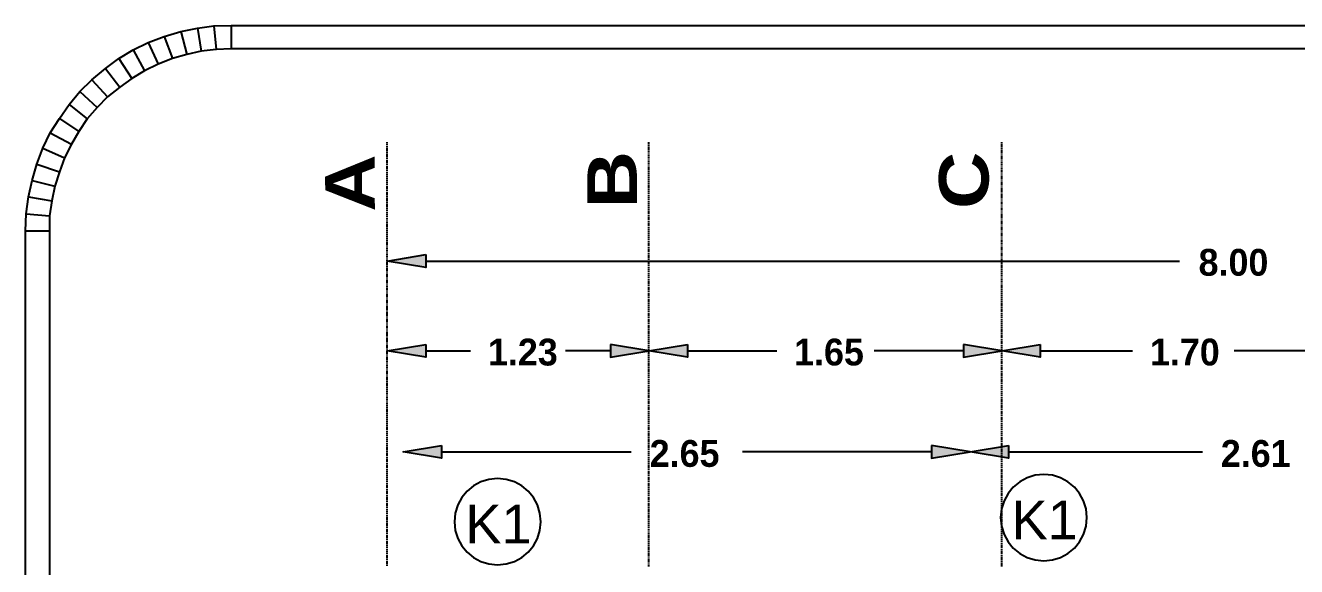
# Model space of a CAD drawing. Header units: metres. Extents: x 2.9 to 42.8, y 1.7 to 28.7.
# Drawn here: x 2.94 to 8.89, y 26.14 to 28.67 of the extents above; entities that cross this region are included whole.
import ezdxf

# ---------------------------------------------------------------- set-up
doc = ezdxf.new("R2010")
doc.units = ezdxf.units.M
for name, color, linetype in [('AMARILLO', 2, 'Continuous'), ('RELLENO_ROJO', 1, 'Continuous'), ('ROJO', 1, 'Continuous'), ('TEXTO', 7, 'Continuous')]:
    doc.layers.add(name, color=color, linetype=linetype)
doc.layers.add('RGB_000_184_184', color=7, linetype='Continuous', true_color=0x00b8b8)
doc.styles.add('Arial_Black', font='ariblk.ttf')
doc.styles.add('ArialMT', font='arial.ttf')
doc.styles.add('CityBlueprint', font='cityb___.ttf')

msp = doc.modelspace()

# ---------------------------------------------------------------- hatches: boundary and pattern name
at = {"layer": 'RELLENO_ROJO'}
h = msp.add_hatch(color=256, dxfattribs=at)
h.dxf.hatch_style = 1
h.paths.add_polyline_path([(4.8119, 27.6013), (4.8119, 27.5414), (4.632, 27.5713), (4.8119, 27.6013)])
h = msp.add_hatch(color=256, dxfattribs=at)
h.dxf.hatch_style = 1
h.paths.add_polyline_path([(4.8119, 27.1815), (4.8119, 27.1216), (4.632, 27.1515), (4.8119, 27.1815)])
h = msp.add_hatch(color=256, dxfattribs=at)
h.dxf.hatch_style = 1
h.paths.add_polyline_path([(5.6762, 27.1815), (5.6762, 27.1216), (5.8561, 27.1515), (5.6762, 27.1815)])
h = msp.add_hatch(color=256, dxfattribs=at)
h.dxf.hatch_style = 1
h.paths.add_polyline_path([(6.036, 27.1815), (6.036, 27.1216), (5.8561, 27.1515), (6.036, 27.1815)])
h = msp.add_hatch(color=256, dxfattribs=at)
h.dxf.hatch_style = 1
h.paths.add_polyline_path([(7.3272, 27.1815), (7.3272, 27.1216), (7.5071, 27.1515), (7.3272, 27.1815)])
h = msp.add_hatch(color=256, dxfattribs=at)
h.dxf.hatch_style = 1
h.paths.add_polyline_path([(7.687, 27.1815), (7.687, 27.1216), (7.5071, 27.1515), (7.687, 27.1815)])
h = msp.add_hatch(color=256, dxfattribs=at)
h.dxf.hatch_style = 1
h.paths.add_polyline_path([(4.886, 26.7088), (4.886, 26.6488), (4.7061, 26.6788), (4.886, 26.7088)])
h = msp.add_hatch(color=256, dxfattribs=at)
h.dxf.hatch_style = 1
h.paths.add_polyline_path([(7.179, 26.7088), (7.179, 26.6488), (7.3589, 26.6788), (7.179, 26.7088)])
h = msp.add_hatch(color=256, dxfattribs=at)
h.dxf.hatch_style = 1
h.paths.add_polyline_path([(7.5389, 26.7088), (7.5389, 26.6488), (7.3589, 26.6788), (7.5389, 26.7088)])

# ---------------------------------------------------------------- linework, layer by layer
at = {"layer": 'AMARILLO', "lineweight": -3}
for points in [[(4.632, 28.1217), (4.632, 28.127)], [(4.632, 28.1129), (4.632, 28.1182)], [(4.632, 28.104), (4.632, 28.1093)], [(4.632, 28.0935), (4.632, 28.1005)], [(4.632, 28.0846), (4.632, 28.0917)], [(4.632, 28.0758), (4.632, 28.0811)], [(5.8561, 28.1199), (5.8561, 28.127)], [(5.8561, 28.1111), (5.8561, 28.1164)], [(5.8561, 28.1005), (5.8561, 28.1076)], [(5.8561, 28.0917), (5.8561, 28.0987)], [(5.8561, 28.0829), (5.8561, 28.0882)], [(5.8561, 28.0741), (5.8561, 28.0793)], [(7.5071, 28.1217), (7.5071, 28.127)], [(7.5071, 28.1111), (7.5071, 28.1182)], [(7.5071, 28.1023), (7.5071, 28.1093)], [(7.5071, 28.0935), (7.5071, 28.0987)], [(7.5071, 28.0829), (7.5071, 28.0899)], [(7.5071, 28.0741), (7.5071, 28.0811)], [(4.632, 28.0652), (4.632, 28.0723)], [(4.632, 28.0564), (4.632, 28.0635)], [(4.632, 28.0476), (4.632, 28.0529)], [(4.632, 28.037), (4.632, 28.0441)], [(4.632, 28.0282), (4.632, 28.0353)], [(4.632, 28.0194), (4.632, 28.0247)], [(4.632, 28.0088), (4.632, 28.0158)], [(5.8561, 28.0635), (5.8561, 28.0705)], [(5.8561, 28.0547), (5.8561, 28.0599)], [(5.8561, 28.0458), (5.8561, 28.0511)], [(5.8561, 28.0353), (5.8561, 28.0423)], [(5.8561, 28.0264), (5.8561, 28.0317)], [(5.8561, 28.0176), (5.8561, 28.0229)], [(7.5071, 28.0652), (7.5071, 28.0705)], [(7.5071, 28.0547), (7.5071, 28.0617)], [(7.5071, 28.0458), (7.5071, 28.0529)], [(7.5071, 28.037), (7.5071, 28.0423)], [(7.5071, 28.0282), (7.5071, 28.0335)], [(7.5071, 28.0176), (7.5071, 28.0247)], [(4.632, 28), (4.632, 28.007)], [(4.632, 27.9912), (4.632, 27.9964)], [(4.632, 27.9823), (4.632, 27.9876)], [(4.632, 27.9718), (4.632, 27.9788)], [(4.632, 27.9629), (4.632, 27.9682)], [(4.632, 27.9541), (4.632, 27.9594)], [(5.8561, 28.007), (5.8561, 28.0141)], [(5.8561, 27.9982), (5.8561, 28.0053)], [(5.8561, 27.9894), (5.8561, 27.9947)], [(5.8561, 27.9788), (5.8561, 27.9859)], [(5.8561, 27.97), (5.8561, 27.977)], [(5.8561, 27.9612), (5.8561, 27.9665)], [(5.8561, 27.9506), (5.8561, 27.9576)], [(7.5071, 28.0088), (7.5071, 28.0141)], [(7.5071, 28), (7.5071, 28.0053)], [(7.5071, 27.9894), (7.5071, 27.9964)], [(7.5071, 27.9806), (7.5071, 27.9859)], [(7.5071, 27.9718), (7.5071, 27.977)], [(7.5071, 27.9612), (7.5071, 27.9682)], [(7.5071, 27.9523), (7.5071, 27.9594)], [(4.632, 27.9435), (4.632, 27.9506)], [(4.632, 27.9347), (4.632, 27.94)], [(4.632, 27.9259), (4.632, 27.9312)], [(4.632, 27.9153), (4.632, 27.9224)], [(4.632, 27.9065), (4.632, 27.9135)], [(4.632, 27.8977), (4.632, 27.903)], [(5.8561, 27.9418), (5.8561, 27.9488)], [(5.8561, 27.9329), (5.8561, 27.9382)], [(5.8561, 27.9224), (5.8561, 27.9294)], [(5.8561, 27.9135), (5.8561, 27.9206)], [(5.8561, 27.9047), (5.8561, 27.91)], [(5.8561, 27.8959), (5.8561, 27.9012)], [(7.5071, 27.9435), (7.5071, 27.9488)], [(7.5071, 27.9329), (7.5071, 27.94)], [(7.5071, 27.9241), (7.5071, 27.9312)], [(7.5071, 27.9153), (7.5071, 27.9206)], [(7.5071, 27.9047), (7.5071, 27.9118)], [(7.5071, 27.8959), (7.5071, 27.903)], [(4.632, 27.8871), (4.632, 27.8941)], [(4.632, 27.8783), (4.632, 27.8853)], [(4.632, 27.8694), (4.632, 27.8747)], [(4.632, 27.8589), (4.632, 27.8659)], [(4.632, 27.85), (4.632, 27.8571)], [(4.632, 27.8412), (4.632, 27.8465)], [(4.632, 27.8306), (4.632, 27.8377)], [(5.8561, 27.8853), (5.8561, 27.8924)], [(5.8561, 27.8765), (5.8561, 27.8818)], [(5.8561, 27.8677), (5.8561, 27.873)], [(5.8561, 27.8571), (5.8561, 27.8642)], [(5.8561, 27.8483), (5.8561, 27.8536)], [(5.8561, 27.8395), (5.8561, 27.8447)], [(7.5071, 27.8871), (7.5071, 27.8924)], [(7.5071, 27.8765), (7.5071, 27.8836)], [(7.5071, 27.8677), (7.5071, 27.8747)], [(7.5071, 27.8589), (7.5071, 27.8642)], [(7.5071, 27.85), (7.5071, 27.8553)], [(7.5071, 27.8395), (7.5071, 27.8465)], [(4.632, 27.8218), (4.632, 27.8289)], [(4.632, 27.813), (4.632, 27.8183)], [(4.632, 27.8042), (4.632, 27.8095)], [(4.632, 27.7936), (4.632, 27.8007)], [(4.632, 27.7848), (4.632, 27.7901)], [(4.632, 27.776), (4.632, 27.7812)], [(5.8561, 27.8289), (5.8561, 27.8359)], [(5.8561, 27.8201), (5.8561, 27.8271)], [(5.8561, 27.8112), (5.8561, 27.8165)], [(5.8561, 27.8007), (5.8561, 27.8077)], [(5.8561, 27.7918), (5.8561, 27.7989)], [(5.8561, 27.783), (5.8561, 27.7883)], [(5.8561, 27.7724), (5.8561, 27.7795)], [(7.5071, 27.8306), (7.5071, 27.8359)], [(7.5071, 27.8218), (7.5071, 27.8271)], [(7.5071, 27.8112), (7.5071, 27.8183)], [(7.5071, 27.8024), (7.5071, 27.8077)], [(7.5071, 27.7936), (7.5071, 27.7989)], [(7.5071, 27.783), (7.5071, 27.7901)], [(7.5071, 27.7742), (7.5071, 27.7812)], [(4.632, 27.7654), (4.632, 27.7724)], [(4.632, 27.7566), (4.632, 27.7618)], [(4.632, 27.7477), (4.632, 27.753)], [(4.632, 27.7372), (4.632, 27.7442)], [(4.632, 27.7283), (4.632, 27.7354)], [(4.632, 27.7195), (4.632, 27.7248)], [(5.8561, 27.7636), (5.8561, 27.7707)], [(5.8561, 27.7548), (5.8561, 27.7601)], [(5.8561, 27.7442), (5.8561, 27.7513)], [(5.8561, 27.7354), (5.8561, 27.7424)], [(5.8561, 27.7266), (5.8561, 27.7319)], [(5.8561, 27.7178), (5.8561, 27.723)], [(7.5071, 27.7654), (7.5071, 27.7707)], [(7.5071, 27.7548), (7.5071, 27.7618)], [(7.5071, 27.746), (7.5071, 27.753)], [(7.5071, 27.7372), (7.5071, 27.7424)], [(7.5071, 27.7266), (7.5071, 27.7336)], [(7.5071, 27.7178), (7.5071, 27.7248)], [(4.632, 27.7089), (4.632, 27.716)], [(4.632, 27.7001), (4.632, 27.7072)], [(4.632, 27.6913), (4.632, 27.6966)], [(4.632, 27.6807), (4.632, 27.6878)], [(4.632, 27.6719), (4.632, 27.6789)], [(4.632, 27.6631), (4.632, 27.6684)], [(4.632, 27.6525), (4.632, 27.6595)], [(5.8561, 27.7072), (5.8561, 27.7142)], [(5.8561, 27.6983), (5.8561, 27.7036)], [(5.8561, 27.6895), (5.8561, 27.6948)], [(5.8561, 27.6789), (5.8561, 27.686)], [(5.8561, 27.6701), (5.8561, 27.6754)], [(5.8561, 27.6613), (5.8561, 27.6666)], [(5.8561, 27.6507), (5.8561, 27.6578)], [(7.5071, 27.7089), (7.5071, 27.7142)], [(7.5071, 27.6983), (7.5071, 27.7054)], [(7.5071, 27.6895), (7.5071, 27.6966)], [(7.5071, 27.6807), (7.5071, 27.686)], [(7.5071, 27.6719), (7.5071, 27.6772)], [(7.5071, 27.6613), (7.5071, 27.6684)], [(7.5071, 27.6525), (7.5071, 27.6578)], [(4.632, 27.6437), (4.632, 27.6507)], [(4.632, 27.6348), (4.632, 27.6401)], [(4.632, 27.626), (4.632, 27.6313)], [(4.632, 27.6154), (4.632, 27.6225)], [(4.632, 27.6066), (4.632, 27.6119)], [(4.632, 27.5978), (4.632, 27.6031)], [(5.8561, 27.6419), (5.8561, 27.649)], [(5.8561, 27.6331), (5.8561, 27.6384)], [(5.8561, 27.6225), (5.8561, 27.6296)], [(5.8561, 27.6137), (5.8561, 27.6207)], [(5.8561, 27.6049), (5.8561, 27.6102)], [(5.8561, 27.5943), (5.8561, 27.6013)], [(7.5071, 27.6437), (7.5071, 27.649)], [(7.5071, 27.6331), (7.5071, 27.6401)], [(7.5071, 27.6243), (7.5071, 27.6313)], [(7.5071, 27.6154), (7.5071, 27.6207)], [(7.5071, 27.6049), (7.5071, 27.6119)], [(7.5071, 27.596), (7.5071, 27.6031)], [(4.632, 27.5872), (4.632, 27.5943)], [(4.632, 27.5784), (4.632, 27.5837)], [(4.632, 27.5696), (4.632, 27.5749)], [(4.632, 27.559), (4.632, 27.5661)], [(4.632, 27.5502), (4.632, 27.5572)], [(4.632, 27.5414), (4.632, 27.5467)], [(5.8561, 27.5855), (5.8561, 27.5925)], [(5.8561, 27.5766), (5.8561, 27.5819)], [(5.8561, 27.5661), (5.8561, 27.5731)], [(5.8561, 27.5572), (5.8561, 27.5643)], [(5.8561, 27.5484), (5.8561, 27.5537)], [(5.8561, 27.5396), (5.8561, 27.5449)], [(7.5071, 27.5872), (7.5071, 27.5925)], [(7.5071, 27.5766), (7.5071, 27.5837)], [(7.5071, 27.5678), (7.5071, 27.5749)], [(7.5071, 27.559), (7.5071, 27.5643)], [(7.5071, 27.5484), (7.5071, 27.5555)], [(7.5071, 27.5396), (7.5071, 27.5467)], [(4.632, 27.5308), (4.632, 27.5378)], [(4.632, 27.522), (4.632, 27.529)], [(4.632, 27.5131), (4.632, 27.5184)], [(4.632, 27.5026), (4.632, 27.5096)], [(4.632, 27.4937), (4.632, 27.5008)], [(4.632, 27.4849), (4.632, 27.4902)], [(4.632, 27.4743), (4.632, 27.4814)], [(5.8561, 27.529), (5.8561, 27.5361)], [(5.8561, 27.5202), (5.8561, 27.5255)], [(5.8561, 27.5114), (5.8561, 27.5167)], [(5.8561, 27.5008), (5.8561, 27.5078)], [(5.8561, 27.492), (5.8561, 27.4973)], [(5.8561, 27.4832), (5.8561, 27.4884)], [(5.8561, 27.4726), (5.8561, 27.4796)], [(7.5071, 27.5308), (7.5071, 27.5361)], [(7.5071, 27.5202), (7.5071, 27.5272)], [(7.5071, 27.5114), (7.5071, 27.5184)], [(7.5071, 27.5026), (7.5071, 27.5078)], [(7.5071, 27.4937), (7.5071, 27.499)], [(7.5071, 27.4832), (7.5071, 27.4902)], [(7.5071, 27.4743), (7.5071, 27.4796)], [(4.632, 27.4655), (4.632, 27.4726)], [(4.632, 27.4567), (4.632, 27.462)], [(4.632, 27.4479), (4.632, 27.4532)], [(4.632, 27.4373), (4.632, 27.4443)], [(4.632, 27.4285), (4.632, 27.4338)], [(4.632, 27.4197), (4.632, 27.4249)], [(5.8561, 27.4637), (5.8561, 27.4708)], [(5.8561, 27.4549), (5.8561, 27.4602)], [(5.8561, 27.4443), (5.8561, 27.4514)], [(5.8561, 27.4355), (5.8561, 27.4426)], [(5.8561, 27.4267), (5.8561, 27.432)], [(5.8561, 27.4161), (5.8561, 27.4232)], [(7.5071, 27.4655), (7.5071, 27.4708)], [(7.5071, 27.4549), (7.5071, 27.462)], [(7.5071, 27.4461), (7.5071, 27.4532)], [(7.5071, 27.4373), (7.5071, 27.4426)], [(7.5071, 27.4267), (7.5071, 27.4338)], [(7.5071, 27.4179), (7.5071, 27.4249)], [(4.632, 27.4091), (4.632, 27.4161)], [(4.632, 27.4003), (4.632, 27.4073)], [(4.632, 27.3914), (4.632, 27.3967)], [(4.632, 27.3808), (4.632, 27.3879)], [(4.632, 27.372), (4.632, 27.3791)], [(4.632, 27.3632), (4.632, 27.3685)], [(5.8561, 27.4073), (5.8561, 27.4144)], [(5.8561, 27.3985), (5.8561, 27.4038)], [(5.8561, 27.3879), (5.8561, 27.395)], [(5.8561, 27.3791), (5.8561, 27.3861)], [(5.8561, 27.3703), (5.8561, 27.3756)], [(5.8561, 27.3614), (5.8561, 27.3667)], [(7.5071, 27.4091), (7.5071, 27.4144)], [(7.5071, 27.3985), (7.5071, 27.4055)], [(7.5071, 27.3897), (7.5071, 27.3967)], [(7.5071, 27.3808), (7.5071, 27.3861)], [(7.5071, 27.3703), (7.5071, 27.3773)], [(7.5071, 27.3614), (7.5071, 27.3685)], [(4.632, 27.3526), (4.632, 27.3597)], [(4.632, 27.3438), (4.632, 27.3509)], [(4.632, 27.335), (4.632, 27.3403)], [(4.632, 27.3244), (4.632, 27.3315)], [(4.632, 27.3156), (4.632, 27.3226)], [(4.632, 27.3068), (4.632, 27.3121)], [(4.632, 27.2962), (4.632, 27.3032)], [(5.8561, 27.3509), (5.8561, 27.3579)], [(5.8561, 27.342), (5.8561, 27.3473)], [(5.8561, 27.3332), (5.8561, 27.3385)], [(5.8561, 27.3226), (5.8561, 27.3297)], [(5.8561, 27.3138), (5.8561, 27.3209)], [(5.8561, 27.305), (5.8561, 27.3103)], [(5.8561, 27.2944), (5.8561, 27.3015)], [(7.5071, 27.3526), (7.5071, 27.3579)], [(7.5071, 27.342), (7.5071, 27.3491)], [(7.5071, 27.3332), (7.5071, 27.3403)], [(7.5071, 27.3244), (7.5071, 27.3297)], [(7.5071, 27.3156), (7.5071, 27.3209)], [(7.5071, 27.305), (7.5071, 27.3121)], [(7.5071, 27.2962), (7.5071, 27.3015)], [(4.632, 27.2874), (4.632, 27.2944)], [(4.632, 27.2785), (4.632, 27.2838)], [(4.632, 27.2697), (4.632, 27.275)], [(4.632, 27.2591), (4.632, 27.2662)], [(4.632, 27.2503), (4.632, 27.2556)], [(4.632, 27.2415), (4.632, 27.2468)], [(5.8561, 27.2856), (5.8561, 27.2927)], [(5.8561, 27.2768), (5.8561, 27.2821)], [(5.8561, 27.2662), (5.8561, 27.2733)], [(5.8561, 27.2574), (5.8561, 27.2644)], [(5.8561, 27.2486), (5.8561, 27.2538)], [(5.8561, 27.238), (5.8561, 27.245)], [(7.5071, 27.2874), (7.5071, 27.2927)], [(7.5071, 27.2768), (7.5071, 27.2838)], [(7.5071, 27.268), (7.5071, 27.275)], [(7.5071, 27.2591), (7.5071, 27.2644)], [(7.5071, 27.2486), (7.5071, 27.2556)], [(7.5071, 27.2397), (7.5071, 27.2468)], [(4.632, 27.2309), (4.632, 27.238)], [(4.632, 27.2221), (4.632, 27.2292)], [(4.632, 27.2133), (4.632, 27.2186)], [(4.632, 27.2027), (4.632, 27.2097)], [(4.632, 27.1939), (4.632, 27.2009)], [(4.632, 27.1851), (4.632, 27.1903)], [(5.8561, 27.2292), (5.8561, 27.2362)], [(5.8561, 27.2203), (5.8561, 27.2256)], [(5.8561, 27.2097), (5.8561, 27.2168)], [(5.8561, 27.2009), (5.8561, 27.208)], [(5.8561, 27.1921), (5.8561, 27.1974)], [(5.8561, 27.1833), (5.8561, 27.1886)], [(7.5071, 27.2309), (7.5071, 27.2362)], [(7.5071, 27.2203), (7.5071, 27.2274)], [(7.5071, 27.2115), (7.5071, 27.2186)], [(7.5071, 27.2027), (7.5071, 27.208)], [(7.5071, 27.1921), (7.5071, 27.1992)], [(7.5071, 27.1833), (7.5071, 27.1903)], [(4.632, 27.1745), (4.632, 27.1815)], [(4.632, 27.1657), (4.632, 27.1727)], [(4.632, 27.1568), (4.632, 27.1621)], [(4.632, 27.1462), (4.632, 27.1533)], [(4.632, 27.1374), (4.632, 27.1445)], [(4.632, 27.1286), (4.632, 27.1339)], [(4.632, 27.118), (4.632, 27.1251)], [(5.8561, 27.1727), (5.8561, 27.1798)], [(5.8561, 27.1639), (5.8561, 27.1692)], [(5.8561, 27.1551), (5.8561, 27.1604)], [(5.8561, 27.1445), (5.8561, 27.1515)], [(5.8561, 27.1357), (5.8561, 27.1427)], [(5.8561, 27.1268), (5.8561, 27.1321)], [(5.8561, 27.1163), (5.8561, 27.1233)], [(7.5071, 27.1745), (7.5071, 27.1798)], [(7.5071, 27.1657), (7.5071, 27.1709)], [(7.5071, 27.1551), (7.5071, 27.1621)], [(7.5071, 27.1462), (7.5071, 27.1515)], [(7.5071, 27.1374), (7.5071, 27.1427)], [(7.5071, 27.1268), (7.5071, 27.1339)], [(7.5071, 27.118), (7.5071, 27.1233)], [(4.632, 27.1092), (4.632, 27.1163)], [(4.632, 27.1004), (4.632, 27.1057)], [(4.632, 27.0916), (4.632, 27.0969)], [(4.632, 27.081), (4.632, 27.088)], [(4.632, 27.0722), (4.632, 27.0775)], [(4.632, 27.0633), (4.632, 27.0686)], [(5.8561, 27.1074), (5.8561, 27.1145)], [(5.8561, 27.0986), (5.8561, 27.1039)], [(5.8561, 27.088), (5.8561, 27.0951)], [(5.8561, 27.0792), (5.8561, 27.0863)], [(5.8561, 27.0704), (5.8561, 27.0757)], [(5.8561, 27.0598), (5.8561, 27.0669)], [(7.5071, 27.1092), (7.5071, 27.1145)], [(7.5071, 27.0986), (7.5071, 27.1057)], [(7.5071, 27.0898), (7.5071, 27.0969)], [(7.5071, 27.081), (7.5071, 27.0863)], [(7.5071, 27.0704), (7.5071, 27.0775)], [(7.5071, 27.0616), (7.5071, 27.0686)], [(4.632, 27.0528), (4.632, 27.0598)], [(4.632, 27.0439), (4.632, 27.051)], [(4.632, 27.0351), (4.632, 27.0404)], [(4.632, 27.0245), (4.632, 27.0316)], [(4.632, 27.0157), (4.632, 27.0228)], [(4.632, 27.0069), (4.632, 27.0122)], [(4.632, 26.9963), (4.632, 27.0034)], [(5.8561, 27.051), (5.8561, 27.0581)], [(5.8561, 27.0422), (5.8561, 27.0475)], [(5.8561, 27.0334), (5.8561, 27.0387)], [(5.8561, 27.0228), (5.8561, 27.0298)], [(5.8561, 27.014), (5.8561, 27.0193)], [(5.8561, 27.0051), (5.8561, 27.0104)], [(7.5071, 27.0528), (7.5071, 27.0581)], [(7.5071, 27.0422), (7.5071, 27.0492)], [(7.5071, 27.0334), (7.5071, 27.0404)], [(7.5071, 27.0245), (7.5071, 27.0298)], [(7.5071, 27.014), (7.5071, 27.021)], [(7.5071, 27.0051), (7.5071, 27.0122)], [(4.632, 26.9875), (4.632, 26.9946)], [(4.632, 26.9787), (4.632, 26.984)], [(4.632, 26.9681), (4.632, 26.9752)], [(4.632, 26.9593), (4.632, 26.9663)], [(4.632, 26.9505), (4.632, 26.9558)], [(4.632, 26.9416), (4.632, 26.9469)], [(5.8561, 26.9946), (5.8561, 27.0016)], [(5.8561, 26.9857), (5.8561, 26.991)], [(5.8561, 26.9769), (5.8561, 26.9822)], [(5.8561, 26.9663), (5.8561, 26.9734)], [(5.8561, 26.9575), (5.8561, 26.9646)], [(5.8561, 26.9487), (5.8561, 26.954)], [(5.8561, 26.9381), (5.8561, 26.9452)], [(7.5071, 26.9963), (7.5071, 27.0016)], [(7.5071, 26.9875), (7.5071, 26.9928)], [(7.5071, 26.9769), (7.5071, 26.984)], [(7.5071, 26.9681), (7.5071, 26.9734)], [(7.5071, 26.9593), (7.5071, 26.9646)], [(7.5071, 26.9487), (7.5071, 26.9558)], [(7.5071, 26.9399), (7.5071, 26.9452)], [(4.632, 26.9311), (4.632, 26.9381)], [(4.632, 26.9222), (4.632, 26.9275)], [(4.632, 26.9134), (4.632, 26.9187)], [(4.632, 26.9028), (4.632, 26.9099)], [(4.632, 26.894), (4.632, 26.8993)], [(4.632, 26.8852), (4.632, 26.8905)], [(5.8561, 26.9293), (5.8561, 26.9363)], [(5.8561, 26.9205), (5.8561, 26.9258)], [(5.8561, 26.9099), (5.8561, 26.9169)], [(5.8561, 26.9011), (5.8561, 26.9081)], [(5.8561, 26.8922), (5.8561, 26.8975)], [(5.8561, 26.8817), (5.8561, 26.8887)], [(7.5071, 26.9311), (7.5071, 26.9363)], [(7.5071, 26.9205), (7.5071, 26.9275)], [(7.5071, 26.9117), (7.5071, 26.9187)], [(7.5071, 26.9028), (7.5071, 26.9081)], [(7.5071, 26.8922), (7.5071, 26.8993)], [(7.5071, 26.8834), (7.5071, 26.8905)], [(4.632, 26.8746), (4.632, 26.8817)], [(4.632, 26.8658), (4.632, 26.8728)], [(4.632, 26.857), (4.632, 26.8623)], [(4.632, 26.8464), (4.632, 26.8534)], [(4.632, 26.8376), (4.632, 26.8446)], [(4.632, 26.8287), (4.632, 26.834)], [(4.632, 26.8182), (4.632, 26.8252)], [(5.8561, 26.8728), (5.8561, 26.8799)], [(5.8561, 26.864), (5.8561, 26.8693)], [(5.8561, 26.8552), (5.8561, 26.8605)], [(5.8561, 26.8446), (5.8561, 26.8517)], [(5.8561, 26.8358), (5.8561, 26.8411)], [(5.8561, 26.827), (5.8561, 26.8323)], [(7.5071, 26.8746), (7.5071, 26.8799)], [(7.5071, 26.864), (7.5071, 26.8711)], [(7.5071, 26.8552), (7.5071, 26.8623)], [(7.5071, 26.8464), (7.5071, 26.8517)], [(7.5071, 26.8358), (7.5071, 26.8429)], [(7.5071, 26.827), (7.5071, 26.834)], [(4.632, 26.8093), (4.632, 26.8164)], [(4.632, 26.8005), (4.632, 26.8058)], [(4.632, 26.7899), (4.632, 26.797)], [(4.632, 26.7811), (4.632, 26.7882)], [(4.632, 26.7723), (4.632, 26.7776)], [(4.632, 26.7635), (4.632, 26.7688)], [(5.8561, 26.8164), (5.8561, 26.8235)], [(5.8561, 26.8076), (5.8561, 26.8129)], [(5.8561, 26.7988), (5.8561, 26.8041)], [(5.8561, 26.7882), (5.8561, 26.7952)], [(5.8561, 26.7794), (5.8561, 26.7864)], [(5.8561, 26.7705), (5.8561, 26.7758)], [(5.8561, 26.76), (5.8561, 26.767)], [(7.5071, 26.8182), (7.5071, 26.8235)], [(7.5071, 26.8093), (7.5071, 26.8146)], [(7.5071, 26.7988), (7.5071, 26.8058)], [(7.5071, 26.7899), (7.5071, 26.7952)], [(7.5071, 26.7811), (7.5071, 26.7864)], [(7.5071, 26.7705), (7.5071, 26.7776)], [(7.5071, 26.7617), (7.5071, 26.767)], [(4.632, 26.7529), (4.632, 26.76)], [(4.632, 26.7441), (4.632, 26.7494)], [(4.632, 26.7353), (4.632, 26.7406)], [(4.632, 26.7247), (4.632, 26.7317)], [(4.632, 26.7159), (4.632, 26.7212)], [(4.632, 26.707), (4.632, 26.7123)], [(5.8561, 26.7511), (5.8561, 26.7582)], [(5.8561, 26.7423), (5.8561, 26.7476)], [(5.8561, 26.7317), (5.8561, 26.7388)], [(5.8561, 26.7229), (5.8561, 26.73)], [(5.8561, 26.7141), (5.8561, 26.7194)], [(5.8561, 26.7035), (5.8561, 26.7106)], [(7.5071, 26.7529), (7.5071, 26.7582)], [(7.5071, 26.7423), (7.5071, 26.7494)], [(7.5071, 26.7335), (7.5071, 26.7406)], [(7.5071, 26.7247), (7.5071, 26.73)], [(7.5071, 26.7141), (7.5071, 26.7212)], [(7.5071, 26.7053), (7.5071, 26.7123)], [(4.632, 26.6965), (4.632, 26.7035)], [(4.632, 26.6876), (4.632, 26.6947)], [(4.632, 26.6788), (4.632, 26.6841)], [(4.632, 26.6682), (4.632, 26.6753)], [(4.632, 26.6594), (4.632, 26.6665)], [(4.632, 26.6506), (4.632, 26.6559)], [(4.632, 26.64), (4.632, 26.6471)], [(5.8561, 26.6947), (5.8561, 26.7018)], [(5.8561, 26.6859), (5.8561, 26.6912)], [(5.8561, 26.6771), (5.8561, 26.6823)], [(5.8561, 26.6665), (5.8561, 26.6735)], [(5.8561, 26.6577), (5.8561, 26.6629)], [(5.8561, 26.6488), (5.8561, 26.6541)], [(7.5071, 26.6965), (7.5071, 26.7018)], [(7.5071, 26.6859), (7.5071, 26.6929)], [(7.5071, 26.6771), (7.5071, 26.6841)], [(7.5071, 26.6682), (7.5071, 26.6735)], [(7.5071, 26.6577), (7.5071, 26.6647)], [(7.5071, 26.6488), (7.5071, 26.6559)], [(4.632, 26.6312), (4.632, 26.6383)], [(4.632, 26.6224), (4.632, 26.6277)], [(4.632, 26.6118), (4.632, 26.6188)], [(4.632, 26.603), (4.632, 26.61)], [(4.632, 26.5942), (4.632, 26.5994)], [(4.632, 26.5853), (4.632, 26.5906)], [(5.8561, 26.6383), (5.8561, 26.6453)], [(5.8561, 26.6294), (5.8561, 26.6347)], [(5.8561, 26.6206), (5.8561, 26.6259)], [(5.8561, 26.61), (5.8561, 26.6171)], [(5.8561, 26.6012), (5.8561, 26.6083)], [(5.8561, 26.5924), (5.8561, 26.5977)], [(5.8561, 26.5818), (5.8561, 26.5889)], [(7.5071, 26.64), (7.5071, 26.6453)], [(7.5071, 26.6312), (7.5071, 26.6365)], [(7.5071, 26.6206), (7.5071, 26.6277)], [(7.5071, 26.6118), (7.5071, 26.6171)], [(7.5071, 26.603), (7.5071, 26.6083)], [(7.5071, 26.5924), (7.5071, 26.5994)], [(7.5071, 26.5836), (7.5071, 26.5906)], [(4.632, 26.5747), (4.632, 26.5818)], [(4.632, 26.5659), (4.632, 26.5712)], [(4.632, 26.5571), (4.632, 26.5624)], [(4.632, 26.5465), (4.632, 26.5536)], [(4.632, 26.5377), (4.632, 26.543)], [(4.632, 26.5289), (4.632, 26.5342)], [(5.8561, 26.573), (5.8561, 26.58)], [(5.8561, 26.5642), (5.8561, 26.5695)], [(5.8561, 26.5536), (5.8561, 26.5606)], [(5.8561, 26.5448), (5.8561, 26.5518)], [(5.8561, 26.5359), (5.8561, 26.5412)], [(5.8561, 26.5254), (5.8561, 26.5324)], [(7.5071, 26.5747), (7.5071, 26.58)], [(7.5071, 26.5642), (7.5071, 26.5712)], [(7.5071, 26.5553), (7.5071, 26.5624)], [(7.5071, 26.5465), (7.5071, 26.5518)], [(7.5071, 26.5359), (7.5071, 26.543)], [(7.5071, 26.5271), (7.5071, 26.5342)], [(4.632, 26.5183), (4.632, 26.5254)], [(4.632, 26.5095), (4.632, 26.5165)], [(4.632, 26.5007), (4.632, 26.506)], [(4.632, 26.4901), (4.632, 26.4971)], [(4.632, 26.4813), (4.632, 26.4883)], [(4.632, 26.4724), (4.632, 26.4777)], [(4.632, 26.4619), (4.632, 26.4689)], [(5.8561, 26.5165), (5.8561, 26.5236)], [(5.8561, 26.5077), (5.8561, 26.513)], [(5.8561, 26.4989), (5.8561, 26.5042)], [(5.8561, 26.4883), (5.8561, 26.4954)], [(5.8561, 26.4795), (5.8561, 26.4848)], [(5.8561, 26.4707), (5.8561, 26.476)], [(7.5071, 26.5183), (7.5071, 26.5236)], [(7.5071, 26.5077), (7.5071, 26.5148)], [(7.5071, 26.4989), (7.5071, 26.506)], [(7.5071, 26.4901), (7.5071, 26.4954)], [(7.5071, 26.4795), (7.5071, 26.4866)], [(7.5071, 26.4707), (7.5071, 26.4777)], [(4.632, 26.453), (4.632, 26.4601)], [(4.632, 26.4442), (4.632, 26.4495)], [(4.632, 26.4336), (4.632, 26.4407)], [(4.632, 26.4248), (4.632, 26.4319)], [(4.632, 26.416), (4.632, 26.4213)], [(4.632, 26.4072), (4.632, 26.4125)], [(5.8561, 26.4601), (5.8561, 26.4672)], [(5.8561, 26.4513), (5.8561, 26.4583)], [(5.8561, 26.4425), (5.8561, 26.4478)], [(5.8561, 26.4319), (5.8561, 26.4389)], [(5.8561, 26.4231), (5.8561, 26.4301)], [(5.8561, 26.4142), (5.8561, 26.4195)], [(5.8561, 26.4037), (5.8561, 26.4107)], [(7.5071, 26.4619), (7.5071, 26.4672)], [(7.5071, 26.453), (7.5071, 26.4583)], [(7.5071, 26.4425), (7.5071, 26.4495)], [(7.5071, 26.4336), (7.5071, 26.4389)], [(7.5071, 26.4248), (7.5071, 26.4301)], [(7.5071, 26.4142), (7.5071, 26.4213)], [(7.5071, 26.4054), (7.5071, 26.4125)], [(4.632, 26.3966), (4.632, 26.4037)], [(4.632, 26.3878), (4.632, 26.3931)], [(4.632, 26.379), (4.632, 26.3843)], [(4.632, 26.3684), (4.632, 26.3754)], [(4.632, 26.3596), (4.632, 26.3666)], [(4.632, 26.3507), (4.632, 26.356)], [(5.8561, 26.3948), (5.8561, 26.4019)], [(5.8561, 26.386), (5.8561, 26.3913)], [(5.8561, 26.3754), (5.8561, 26.3825)], [(5.8561, 26.3666), (5.8561, 26.3737)], [(5.8561, 26.3578), (5.8561, 26.3631)], [(5.8561, 26.3472), (5.8561, 26.3543)], [(7.5071, 26.3966), (7.5071, 26.4019)], [(7.5071, 26.386), (7.5071, 26.3931)], [(7.5071, 26.3772), (7.5071, 26.3843)], [(7.5071, 26.3684), (7.5071, 26.3737)], [(7.5071, 26.3578), (7.5071, 26.3648)], [(7.5071, 26.349), (7.5071, 26.356)], [(4.632, 26.3402), (4.632, 26.3472)], [(4.632, 26.3313), (4.632, 26.3384)], [(4.632, 26.3225), (4.632, 26.3278)], [(4.632, 26.3119), (4.632, 26.319)], [(4.632, 26.3031), (4.632, 26.3102)], [(4.632, 26.2943), (4.632, 26.2996)], [(4.632, 26.2837), (4.632, 26.2908)], [(5.8561, 26.3384), (5.8561, 26.3454)], [(5.8561, 26.3296), (5.8561, 26.3349)], [(5.8561, 26.3208), (5.8561, 26.326)], [(5.8561, 26.3102), (5.8561, 26.3172)], [(5.8561, 26.3013), (5.8561, 26.3066)], [(5.8561, 26.2925), (5.8561, 26.2978)], [(7.5071, 26.3402), (7.5071, 26.3454)], [(7.5071, 26.3296), (7.5071, 26.3366)], [(7.5071, 26.3208), (7.5071, 26.3278)], [(7.5071, 26.3119), (7.5071, 26.3172)], [(7.5071, 26.3031), (7.5071, 26.3084)], [(7.5071, 26.2925), (7.5071, 26.2996)], [(4.632, 26.2749), (4.632, 26.2819)], [(4.632, 26.2661), (4.632, 26.2714)], [(4.632, 26.2555), (4.632, 26.2625)], [(4.632, 26.2467), (4.632, 26.2537)], [(4.632, 26.2378), (4.632, 26.2431)], [(4.632, 26.229), (4.632, 26.2343)], [(5.8561, 26.2819), (5.8561, 26.289)], [(5.8561, 26.2731), (5.8561, 26.2802)], [(5.8561, 26.2643), (5.8561, 26.2696)], [(5.8561, 26.2537), (5.8561, 26.2608)], [(5.8561, 26.2449), (5.8561, 26.252)], [(5.8561, 26.2361), (5.8561, 26.2414)], [(5.8561, 26.2255), (5.8561, 26.2326)], [(7.5071, 26.2837), (7.5071, 26.289)], [(7.5071, 26.2749), (7.5071, 26.2802)], [(7.5071, 26.2643), (7.5071, 26.2714)], [(7.5071, 26.2555), (7.5071, 26.2608)], [(7.5071, 26.2467), (7.5071, 26.252)], [(7.5071, 26.2361), (7.5071, 26.2431)], [(7.5071, 26.2273), (7.5071, 26.2343)], [(4.632, 26.2184), (4.632, 26.2255)], [(4.632, 26.2096), (4.632, 26.2149)], [(4.632, 26.2008), (4.632, 26.2061)], [(4.632, 26.1902), (4.632, 26.1973)], [(4.632, 26.1814), (4.632, 26.1885)], [(4.632, 26.1726), (4.632, 26.1779)], [(5.8561, 26.2167), (5.8561, 26.2237)], [(5.8561, 26.2079), (5.8561, 26.2132)], [(5.8561, 26.1973), (5.8561, 26.2043)], [(5.8561, 26.1885), (5.8561, 26.1955)], [(5.8561, 26.1796), (5.8561, 26.1849)], [(5.8561, 26.1691), (5.8561, 26.1761)], [(7.5071, 26.2184), (7.5071, 26.2237)], [(7.5071, 26.2079), (7.5071, 26.2149)], [(7.5071, 26.199), (7.5071, 26.2061)], [(7.5071, 26.1902), (7.5071, 26.1955)], [(7.5071, 26.1796), (7.5071, 26.1867)], [(7.5071, 26.1708), (7.5071, 26.1779)], [(4.632, 26.162), (4.632, 26.1691)], [(4.632, 26.1532), (4.632, 26.1602)], [(4.632, 26.1444), (4.632, 26.1497)], [(5.8561, 26.1602), (5.8561, 26.1673)], [(5.8561, 26.1514), (5.8561, 26.1567)], [(5.8561, 26.1426), (5.8561, 26.1479)], [(7.5071, 26.162), (7.5071, 26.1673)], [(7.5071, 26.1514), (7.5071, 26.1585)], [(7.5071, 26.1426), (7.5071, 26.1497)]]:
    msp.add_lwpolyline(points, dxfattribs=at)
at = {"layer": 'RGB_000_184_184', "lineweight": -3}
for points in [[(3.743, 28.6614), (3.8206, 28.672), (3.8312, 28.5609), (3.7606, 28.5538)], [(3.8206, 28.672), (3.9017, 28.6738), (3.9017, 28.5644), (3.8312, 28.5609)], [(3.9017, 28.6738), (41.8042, 28.6738), (41.8042, 28.5644), (3.9017, 28.5644)], [(3.5137, 28.5944), (3.5878, 28.6226), (3.6266, 28.5186), (3.5595, 28.4921)], [(3.5878, 28.6226), (3.6654, 28.6456), (3.6936, 28.538), (3.6266, 28.5186)], [(3.6654, 28.6456), (3.743, 28.6614), (3.7606, 28.5538), (3.6936, 28.538)], [(3.3761, 28.5186), (3.4431, 28.5591), (3.496, 28.4621), (3.4361, 28.4251)], [(3.4431, 28.5591), (3.5137, 28.5944), (3.5595, 28.4921), (3.496, 28.4621)], [(3.3126, 28.4727), (3.3761, 28.5186), (3.4361, 28.4251), (3.3796, 28.3845)], [(3.2491, 28.4198), (3.3126, 28.4727), (3.3796, 28.3845), (3.3232, 28.3404)], [(3.1926, 28.3651), (3.2491, 28.4198), (3.3232, 28.3404), (3.2738, 28.2893)], [(3.1432, 28.3034), (3.1926, 28.3651), (3.2738, 28.2893), (3.2279, 28.2363)], [(3.0974, 28.2381), (3.1432, 28.3034), (3.2279, 28.2363), (3.1891, 28.1781)], [(3.0551, 28.1711), (3.0974, 28.2381), (3.1891, 28.1781), (3.1538, 28.1182)], [(3.0198, 28.0987), (3.0551, 28.1711), (3.1538, 28.1182), (3.1221, 28.0547)], [(2.9916, 28.0247), (3.0198, 28.0987), (3.1221, 28.0547), (3.0974, 27.9894)], [(2.9704, 27.9488), (2.9916, 28.0247), (3.0974, 27.9894), (3.0762, 27.9224)], [(2.9528, 27.8712), (2.9704, 27.9488), (3.0762, 27.9224), (3.0621, 27.8536)], [(2.9422, 27.7918), (2.9528, 27.8712), (3.0621, 27.8536), (3.0515, 27.783)], [(2.9386, 27.7125), (2.9422, 27.7918), (3.0515, 27.783), (3.0515, 27.7125)], [(3.0515, 2.5682), (3.0515, 2.6388), (2.9386, 2.6388), (2.9386, 27.7125), (3.0515, 27.7125), (3.0515, 2.6388)]]:
    msp.add_lwpolyline(points, dxfattribs=at)
at = {"layer": 'ROJO', "lineweight": -3}
for points in [[(4.8119, 27.6013), (4.8119, 27.5414), (4.632, 27.5713)], [(4.8119, 27.1815), (4.8119, 27.1216), (4.632, 27.1515)], [(5.6762, 27.1815), (5.6762, 27.1216), (5.8561, 27.1515)], [(6.036, 27.1815), (6.036, 27.1216), (5.8561, 27.1515)], [(7.3272, 27.1815), (7.3272, 27.1216), (7.5071, 27.1515)], [(7.687, 27.1815), (7.687, 27.1216), (7.5071, 27.1515)], [(4.886, 26.7088), (4.886, 26.6488), (4.7061, 26.6788)], [(7.179, 26.7088), (7.179, 26.6488), (7.3589, 26.6788)], [(7.5389, 26.7088), (7.5389, 26.6488), (7.3589, 26.6788)], [(5.3499, 26.3516), (5.3458, 26.3923), (5.334, 26.4302), (5.3154, 26.4645), (5.2907, 26.4944), (5.2608, 26.5191), (5.2265, 26.5377), (5.1886, 26.5495), (5.1479, 26.5536), (5.1072, 26.5495), (5.0693, 26.5377), (5.035, 26.5191), (5.0051, 26.4944), (4.9804, 26.4645), (4.9618, 26.4302), (4.95, 26.3923), (4.9459, 26.3516), (4.95, 26.3109), (4.9618, 26.273), (4.9804, 26.2387), (5.0051, 26.2088), (5.035, 26.1841), (5.0693, 26.1655), (5.1072, 26.1538), (5.1479, 26.1497), (5.1886, 26.1538), (5.2265, 26.1655), (5.2608, 26.1841), (5.2907, 26.2088), (5.3154, 26.2387), (5.334, 26.273), (5.3458, 26.3109)], [(7.9058, 26.371), (7.9016, 26.4117), (7.8899, 26.4496), (7.8713, 26.4839), (7.8466, 26.5138), (7.8167, 26.5385), (7.7824, 26.5571), (7.7445, 26.5689), (7.7038, 26.573), (7.6631, 26.5689), (7.6252, 26.5571), (7.5909, 26.5385), (7.561, 26.5138), (7.5363, 26.4839), (7.5177, 26.4496), (7.5059, 26.4117), (7.5018, 26.371), (7.5059, 26.3303), (7.5177, 26.2924), (7.5363, 26.2581), (7.561, 26.2282), (7.5909, 26.2035), (7.6252, 26.1849), (7.6631, 26.1732), (7.7038, 26.1691), (7.7445, 26.1732), (7.7824, 26.1849), (7.8167, 26.2035), (7.8466, 26.2282), (7.8713, 26.2581), (7.8899, 26.2924), (7.9016, 26.3303)]]:
    msp.add_lwpolyline(points, close=True, dxfattribs=at)
for points in [[(4.8119, 27.5713), (8.3379, 27.5713)], [(4.8119, 27.1515), (5.0218, 27.1515)], [(5.6762, 27.1515), (5.4663, 27.1515)], [(6.036, 27.1515), (6.4541, 27.1515)], [(7.3272, 27.1515), (6.9092, 27.1515)], [(7.687, 27.1515), (8.1192, 27.1515)], [(9.0258, 27.1515), (8.5937, 27.1515)], [(4.886, 26.6788), (5.7732, 26.6788)], [(7.179, 26.6788), (6.2936, 26.6788)], [(7.5389, 26.6788), (8.4455, 26.6788)]]:
    msp.add_lwpolyline(points, dxfattribs=at)

# ---------------------------------------------------------------- texts
at = {"layer": 'TEXTO', "color": 2, "true_color": 0xffff00, "style": 'Arial_Black'}
for s, rotation, p in [('A', 90.401, (4.5738, 27.8024)), ('B', 90, (5.7997, 27.8183)), ('C', 90, (7.4454, 27.8148))]:
    msp.add_text(s, height=0.2318, rotation=rotation, dxfattribs=at).set_placement(p)
at = {"layer": 'TEXTO', "color": 2, "true_color": 0xffff00, "style": 'CityBlueprint'}
for s, p in [('8.00', (8.4279, 27.5026)), ('1.23', (5.1029, 27.0828)), ('1.65', (6.5352, 27.0828)), ('1.70', (8.2003, 27.0828)), ('2.65', (5.8596, 26.6083)), ('2.61', (8.5319, 26.6083))]:
    msp.add_text(s, height=0.1255, dxfattribs=at).set_placement(p)
at = {"layer": 'TEXTO', "color": 1, "true_color": 0xff0000, "style": 'ArialMT'}
for p in [(4.9971, 26.2502), (7.553, 26.2696)]:
    msp.add_text('K1', height=0.1811, dxfattribs=at).set_placement(p)

doc.saveas('drawing.dxf')
